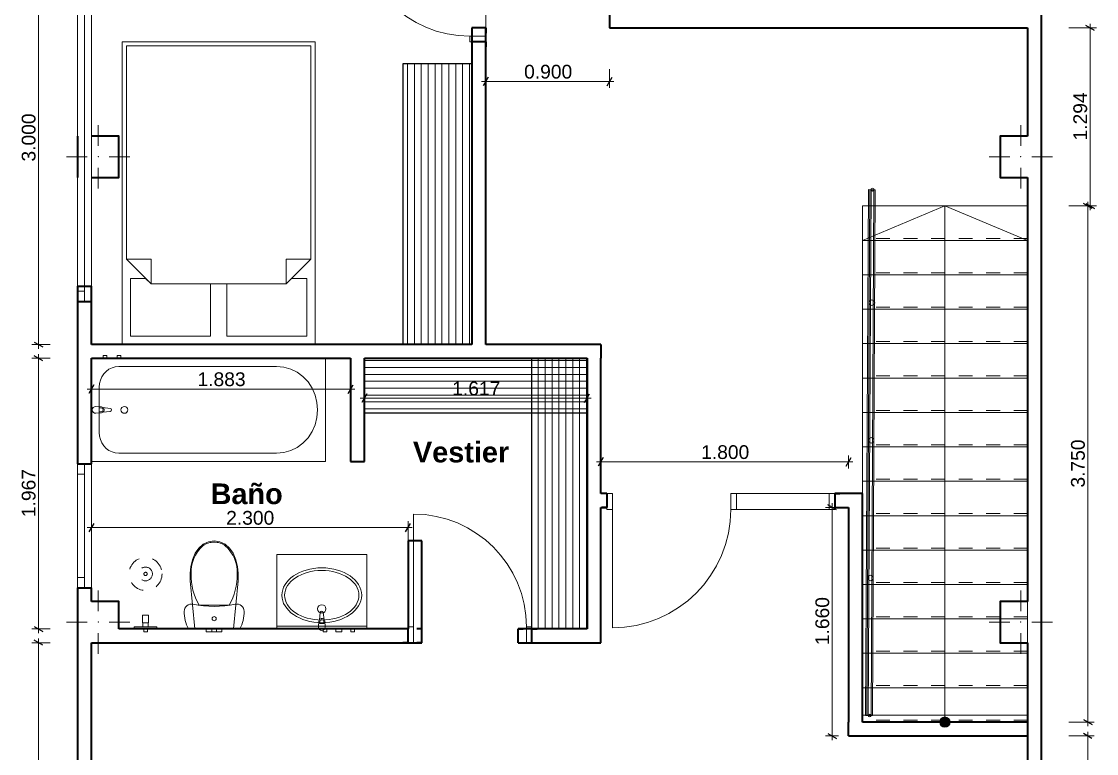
# Model space of a CAD drawing. Header units: metres. Extents: x 325.2 to 347, y -2.1 to 15.3.
# Drawn here: x 339.23 to 347.03, y 2.34 to 7.66 of the extents above; entities that cross this region are included whole.
import ezdxf

# ---------------------------------------------------------------- set-up
doc = ezdxf.new("R2010")
doc.units = ezdxf.units.M
doc.header["$MEASUREMENT"] = 0
doc.linetypes.add('Línea Oculta', pattern=[0.15875, 0.105833, -0.052917])
doc.linetypes.add('Rayas Pequeñas', pattern=[0.141111, 0.070556, -0.070556])
for name, color, linetype, lineweight in [('Interior - Mobiliario _Pluma_Nº__75', 6, 'Continuous', 20), ('Nuevo_Dibujo 2D - General_Pluma_Nº__2', 8, 'Continuous', 15), ('Nuevo_Estructura - Carga_Pluma_Nº__20', 1, 'Continuous', 0), ('Nuevo_Estructura - Carga_Pluma_Nº__27', 7, 'Continuous', 35), ('Nuevo_Estructura - Escaleras & Barandillas_Pluma_Nº__11', 171, 'Continuous', 18), ('Nuevo_Interior - Escaleras & Barandillas_Pluma_Nº__11', 171, 'Continuous', 18), ('Nuevo_Interior - Mobiliario_Pluma_Nº__75', 6, 'Continuous', 20), ('Nuevo_Puertas ARCHICAD_Pluma_Nº__141', 7, 'Continuous', 20), ('Nuevo_Puertas ARCHICAD_Pluma_Nº__27', 7, 'Continuous', 35), ('Nuevo_Ventanas ARCHICAD_Pluma_Nº__27', 7, 'Continuous', 35)]:
    doc.layers.add(name, color=color, linetype=linetype, lineweight=lineweight)
for name, color, linetype in [('Nuevo_Cotas - General', 7, 'Continuous'), ('Nuevo_Puertas ARCHICAD', 7, 'Continuous'), ('Nuevo_Ventanas ARCHICAD', 7, 'Continuous')]:
    doc.layers.add(name, color=color, linetype=linetype)
for name, color, linetype, lineweight, true_color in [('Nuevo_Dibujo 2D - General_Pluma_Nº__82', 7, 'Continuous', 20, 0xaaaaaa), ('Nuevo_Estructura - Carga_Pluma_Nº__28', 7, 'Continuous', 35, 0xa80f02), ('Nuevo_Estructura - Escaleras & Barandillas_Pluma_Nº__71', 171, 'Continuous', 20, 0xaaaaff), ('Nuevo_Estructura - Escaleras & Barandillas_Pluma_Nº__91', 171, 'Continuous', 13, 0xaaaaff), ('Nuevo_Interior - Mobiliario_Pluma_Nº__4', 7, 'Continuous', 20, 0x029e21), ('Nuevo_Notas - Textos_Pluma_Nº__86', 7, 'Continuous', 20, 0x5555ff), ('Nuevo_Puertas ARCHICAD_Pluma_Nº__23', 7, 'Continuous', 20, 0xff6600), ('Nuevo_Puertas ARCHICAD_Pluma_Nº__3', 7, 'Continuous', 18, 0xff6600), ('Nuevo_Ventanas ARCHICAD_Pluma_Nº__23', 7, 'Continuous', 20, 0xff6600), ('Nuevo_Ventanas ARCHICAD_Pluma_Nº__3', 7, 'Continuous', 18, 0xff6600)]:
    doc.layers.add(name, color=color, linetype=linetype, lineweight=lineweight, true_color=true_color)
doc.styles.add('Estilo_Generado_1', font='arial.ttf')
doc.styles.add('Estilo_Generado_2', font='')
doc.styles.get('Estilo_Generado_2').set_extended_font_data('Arial', bold=True)

# ---------------------------------------------------------------- blocks, each defined once
blk = doc.blocks.new('Ventana 24')
at = {"layer": 'Nuevo_Ventanas ARCHICAD_Pluma_Nº__23', "color": 30, "linetype": 'Continuous', "lineweight": 20, "true_color": 0xff6600}
for p, q in [((-1.0977, 0), (-1.0227, 0)), ((-1.0227, 0), (-1.0227, -0.05)), ((1.0227, -0.05), (1.0227, 0)), ((1.0227, 0), (1.0977, 0)), ((-1.0227, -0.05), (-1.0977, -0.05)), ((1.0977, -0.05), (1.0227, -0.05))]:
    blk.add_line(p, q, dxfattribs=at)
at = {"layer": 'Nuevo_Ventanas ARCHICAD_Pluma_Nº__27', "color": 7, "linetype": 'Continuous', "lineweight": 35}
for p, q in [((-1.0977, 0), (-1.0977, 0.05)), ((-1.0977, -0.05), (-1.0977, 0)), ((-1.0977, -0.05), (-1.0977, 0)), ((1.0977, 0), (1.0977, 0.05)), ((1.0977, -0.05), (1.0977, 0)), ((1.0977, -0.05), (1.0977, 0))]:
    blk.add_line(p, q, dxfattribs=at)
at = {"layer": 'Nuevo_Ventanas ARCHICAD_Pluma_Nº__3', "color": 30, "linetype": 'Continuous', "lineweight": 18, "true_color": 0xff6600}
for p, q in [((-1.0977, 0.05), (1.0977, 0.05)), ((-1.0227, 0), (1.0227, 0)), ((-1.0977, -0.05), (1.0977, -0.05)), ((1.0227, -0.05), (-1.0227, -0.05))]:
    blk.add_line(p, q, dxfattribs=at)
blk = doc.blocks.new('Ventana 24_3')
at = {"layer": 'Nuevo_Ventanas ARCHICAD_Pluma_Nº__23', "color": 30, "linetype": 'Continuous', "lineweight": 20, "true_color": 0xff6600}
for p, q in [((-0.45, 0), (-0.375, 0)), ((-0.375, 0), (-0.375, -0.05)), ((0.375, -0.05), (0.375, 0)), ((0.375, 0), (0.45, 0)), ((-0.375, -0.05), (-0.45, -0.05)), ((0.45, -0.05), (0.375, -0.05))]:
    blk.add_line(p, q, dxfattribs=at)
at = {"layer": 'Nuevo_Ventanas ARCHICAD_Pluma_Nº__27', "color": 7, "linetype": 'Continuous', "lineweight": 35}
for p, q in [((-0.45, 0), (-0.45, 0.05)), ((-0.45, -0.05), (-0.45, 0)), ((-0.45, -0.05), (-0.45, 0)), ((0.45, 0), (0.45, 0.05)), ((0.45, -0.05), (0.45, 0)), ((0.45, -0.05), (0.45, 0))]:
    blk.add_line(p, q, dxfattribs=at)
at = {"layer": 'Nuevo_Ventanas ARCHICAD_Pluma_Nº__3', "color": 30, "linetype": 'Continuous', "lineweight": 18, "true_color": 0xff6600}
for p, q in [((-0.45, 0.05), (0.45, 0.05)), ((-0.375, 0), (0.375, 0)), ((-0.45, -0.05), (0.45, -0.05)), ((0.375, -0.05), (-0.375, -0.05))]:
    blk.add_line(p, q, dxfattribs=at)
blk = doc.blocks.new('Puerta 24_2')
at = {"layer": 'Nuevo_Puertas ARCHICAD_Pluma_Nº__141', "color": 7, "linetype": 'Continuous', "lineweight": 20}
blk.add_arc((0.41, 0), 0.82, 90, 180, dxfattribs=at)
at = {"layer": 'Nuevo_Puertas ARCHICAD_Pluma_Nº__23', "color": 30, "linetype": 'Continuous', "lineweight": 20, "true_color": 0xff6600}
for p, q in [((-0.41, 0), (-0.45, 0)), ((-0.45, 0), (-0.45, -0.115)), ((-0.41, -0.115), (-0.41, 0)), ((0.45, 0), (0.41, 0)), ((0.41, 0), (0.41, -0.115)), ((0.45, -0.115), (0.45, 0)), ((-0.45, -0.115), (-0.41, -0.115)), ((0.41, -0.115), (0.45, -0.115))]:
    blk.add_line(p, q, dxfattribs=at)
at = {"layer": 'Nuevo_Puertas ARCHICAD_Pluma_Nº__27', "color": 7, "linetype": 'Continuous', "lineweight": 35}
for p, q in [((-0.45, -0.015), (-0.487, -0.015)), ((-0.45, -0.015), (-0.487, -0.015)), ((-0.45, -0.115), (-0.45, -0.015)), ((-0.45, -0.115), (-0.45, -0.015)), ((0.45, -0.115), (0.45, -0.015)), ((0.45, -0.115), (0.45, -0.015)), ((0.45, -0.015), (0.487, -0.015)), ((0.45, -0.015), (0.487, -0.015)), ((-0.45, -0.115), (-0.487, -0.115)), ((-0.45, -0.115), (-0.487, -0.115)), ((0.45, -0.115), (0.487, -0.115)), ((0.45, -0.115), (0.487, -0.115))]:
    blk.add_line(p, q, dxfattribs=at)
at = {"layer": 'Nuevo_Puertas ARCHICAD_Pluma_Nº__3', "color": 30, "linetype": 'Continuous', "lineweight": 18, "true_color": 0xff6600}
blk.add_line((0.41, 0), (0.41, 0.82), dxfattribs=at)
blk = doc.blocks.new('Puerta con Tarja Lado 2 24')
at = {"layer": 'Nuevo_Puertas ARCHICAD_Pluma_Nº__141', "color": 7, "linetype": 'Continuous', "lineweight": 20}
blk.add_arc((0.7877, 0), 0.86, 90, 180, dxfattribs=at)
at = {"layer": 'Nuevo_Puertas ARCHICAD_Pluma_Nº__23', "color": 30, "linetype": 'Continuous', "lineweight": 20, "true_color": 0xff6600}
for p, q in [((-0.7877, 0), (-0.8277, 0)), ((-0.8277, 0), (-0.8277, -0.115)), ((-0.7877, -0.115), (-0.7877, 0)), ((-0.0723, 0), (-0.1123, 0)), ((-0.1123, 0), (-0.1123, -0.115)), ((-0.0723, -0.115), (-0.0723, 0)), ((0.8277, 0), (0.7877, 0)), ((0.7877, 0), (0.7877, -0.115)), ((0.8277, -0.115), (0.8277, 0)), ((-0.8277, -0.115), (-0.7877, -0.115)), ((-0.1123, -0.115), (-0.0723, -0.115)), ((0.7877, -0.115), (0.8277, -0.115))]:
    blk.add_line(p, q, dxfattribs=at)
at = {"layer": 'Nuevo_Puertas ARCHICAD_Pluma_Nº__23', "color": 30, "linetype": 'Continuous', "lineweight": 20, "true_color": 0xff6600, "flags": 128}
blk.add_lwpolyline([(-0.7877, -0.115), (-0.1123, -0.115), (-0.1123, 0), (-0.7877, 0)], close=True, dxfattribs=at)
at = {"layer": 'Nuevo_Puertas ARCHICAD_Pluma_Nº__27', "color": 7, "linetype": 'Continuous', "lineweight": 35}
for p, q in [((-0.8277, -0.015), (-0.8647, -0.015)), ((-0.8277, -0.015), (-0.8647, -0.015)), ((-0.8277, -0.115), (-0.8277, -0.015)), ((-0.8277, -0.115), (-0.8277, -0.015)), ((0.8277, -0.115), (0.8277, -0.015)), ((0.8277, -0.115), (0.8277, -0.015)), ((0.8277, -0.015), (0.8647, -0.015)), ((0.8277, -0.015), (0.8647, -0.015)), ((-0.8277, -0.115), (-0.8647, -0.115)), ((-0.8277, -0.115), (-0.8647, -0.115)), ((0.8277, -0.115), (0.8647, -0.115)), ((0.8277, -0.115), (0.8647, -0.115))]:
    blk.add_line(p, q, dxfattribs=at)
at = {"layer": 'Nuevo_Puertas ARCHICAD_Pluma_Nº__3', "color": 30, "linetype": 'Continuous', "lineweight": 18, "true_color": 0xff6600}
blk.add_line((0.7877, 0), (0.7877, 0.86), dxfattribs=at)

msp = doc.modelspace()

# ---------------------------------------------------------------- hatches: boundary and pattern name
at = {"layer": 'Nuevo_Estructura - Escaleras & Barandillas_Pluma_Nº__71', "linetype": 'Continuous', "lineweight": 20, "true_color": 0xaaaaff}
msp.add_hatch(color=161, dxfattribs=at).paths.add_polyline_path([(345.9713, 2.5719, 1), (345.8963, 2.5719, 1)])

# ---------------------------------------------------------------- linework, layer by layer
for p, q in [((341.9979, 5.3156), (341.9979, 7.357)), ((341.9979, 7.357), (342.4979, 7.357)), ((342.4979, 7.357), (342.4979, 5.3156)), ((342.4979, 5.3156), (341.9979, 5.3156)), ((341.7171, 4.8156), (341.7171, 5.2156)), ((341.7171, 5.2156), (343.3338, 5.2156)), ((342.9338, 3.2486), (342.9338, 5.2156)), ((342.9338, 5.2156), (343.3338, 5.2156)), ((343.3338, 5.2156), (343.3338, 4.8156)), ((343.3338, 5.2156), (343.3338, 3.2486)), ((343.3338, 4.8156), (341.7171, 4.8156)), ((343.3338, 3.2486), (342.9338, 3.2486))]:
    msp.add_line(p, q)
at = {"layer": 'Interior - Mobiliario _Pluma_Nº__75', "color": 6, "linetype": 'Continuous', "lineweight": 20}
for p, q in [((341.0813, 3.7886), (341.7338, 3.7886)), ((341.0813, 3.7886), (341.0813, 3.2486)), ((341.7338, 3.7886), (341.7338, 3.2486)), ((340.6256, 3.4217), (340.5167, 3.4217)), ((340.7346, 3.4217), (340.6256, 3.4217)), ((341.3939, 3.3034), (341.3939, 3.2885)), ((341.3939, 3.2885), (341.4211, 3.2885)), ((341.4211, 3.2885), (341.4211, 3.3034)), ((340.5686, 3.2486), (340.5853, 3.2486)), ((340.5686, 3.2486), (340.5686, 3.2286)), ((340.5686, 3.2286), (340.5853, 3.2286)), ((340.5853, 3.2486), (340.6096, 3.2486)), ((340.5853, 3.2286), (340.6096, 3.2286)), ((340.6096, 3.2486), (340.6143, 3.2486)), ((340.6096, 3.2486), (340.6096, 3.2286)), ((340.6096, 3.2286), (340.6143, 3.2286)), ((340.6143, 3.2486), (340.6256, 3.2486)), ((340.6143, 3.2286), (340.6256, 3.2286)), ((340.6256, 3.2486), (340.6369, 3.2486)), ((340.6256, 3.2286), (340.6369, 3.2286)), ((340.6369, 3.2486), (340.6416, 3.2486)), ((340.6369, 3.2286), (340.6416, 3.2286)), ((340.6416, 3.2486), (340.6416, 3.2286)), ((340.6416, 3.2486), (340.6659, 3.2486)), ((340.6416, 3.2286), (340.6659, 3.2286)), ((340.6659, 3.2486), (340.6826, 3.2486)), ((340.6659, 3.2286), (340.6826, 3.2286)), ((340.6826, 3.2486), (340.6826, 3.2286)), ((341.0813, 3.2686), (341.7338, 3.2686)), ((341.0813, 3.2486), (341.7338, 3.2486))]:
    msp.add_line(p, q, dxfattribs=at)
at = {"layer": 'Interior - Mobiliario _Pluma_Nº__75', "color": 6, "linetype": 'Continuous', "lineweight": 20, "flags": 128}
for points in [[(340.4562, 3.7021), (340.4686, 3.7518), (340.4876, 3.7987), (340.5132, 3.8359), (340.5463, 3.8645), (340.5846, 3.8824), (340.6256, 3.8886), (340.6667, 3.8824), (340.705, 3.8645), (340.738, 3.8359), (340.7636, 3.7987), (340.7826, 3.7518), (340.795, 3.7021), (340.8005, 3.6507), (340.799, 3.599), (340.7666, 3.2486), (340.4846, 3.2486), (340.4523, 3.599), (340.4507, 3.6507)], [(340.4389, 3.2486), (340.4318, 3.2637), (340.4255, 3.2792), (340.4203, 3.295), (340.4159, 3.3111), (340.4125, 3.3274), (340.4101, 3.3439), (340.4086, 3.3604), (340.4081, 3.3771), (340.4094, 3.3886), (340.4132, 3.3996), (340.4193, 3.4095), (340.4274, 3.4178), (340.4372, 3.4241), (340.4481, 3.4281), (340.4596, 3.4296), (340.4711, 3.4286), (340.5094, 3.4218), (340.548, 3.4169), (340.5868, 3.414), (340.6256, 3.413), (340.6645, 3.414), (340.7033, 3.4169), (340.7418, 3.4218), (340.7801, 3.4286), (340.7917, 3.4296), (340.8032, 3.4281), (340.8141, 3.4241), (340.8238, 3.4178), (340.832, 3.4095), (340.8381, 3.3996), (340.8418, 3.3886), (340.8431, 3.3771), (340.8426, 3.3604), (340.8412, 3.3439), (340.8387, 3.3274), (340.8353, 3.3111), (340.831, 3.295), (340.8257, 3.2792), (340.8195, 3.2637), (340.8124, 3.2486)], [(341.4178, 3.2486), (341.4448, 3.2486), (341.4448, 3.2286), (341.4178, 3.2286)], [(341.5103, 3.2486), (341.5523, 3.2486), (341.5523, 3.2286), (341.5103, 3.2286)], [(341.6178, 3.2486), (341.6448, 3.2486), (341.6448, 3.2286), (341.6178, 3.2286)]]:
    msp.add_lwpolyline(points, close=True, dxfattribs=at)
msp.add_lwpolyline([(341.3825, 3.2636), (341.3865, 3.3056, -0.12102), (341.3898, 3.3151), (341.3964, 3.368, -0.882566), (341.4186, 3.368), (341.4253, 3.3151, -0.12102), (341.4285, 3.3056), (341.4325, 3.2636, -1)], format="xyb", close=True, dxfattribs=at)
at = {"layer": 'Interior - Mobiliario _Pluma_Nº__75', "color": 6, "linetype": 'Continuous', "lineweight": 20}
msp.add_circle((341.4075, 3.3948), 0.03, dxfattribs=at)
for centre, radius, start, end in [((341.4075, 3.3037), 0.0211, 32.77103, 147.22897), ((341.4075, 3.3034), 0.0136, 0, 180)]:
    msp.add_arc(centre, radius, start, end, dxfattribs=at)
at = {"layer": 'Interior - Mobiliario _Pluma_Nº__75', "color": 6, "linetype": 'Continuous', "lineweight": 20, "extrusion": (0, 0, -1)}
for centre, major_axis, start_param, end_param in [((340.7151, 3.6609), (0, -0.2571), 1.515065, 2.415654), ((340.6264, 3.7414), (0, -0.1386), 2.509088, 3.135732), ((340.6248, 3.7414), (0, -0.1386), 3.147454, 3.774097), ((340.5362, 3.6609), (0, -0.2571), 3.867528, 4.768116), ((340.8837, 3.6366), (0, -0.4255), 1.041392, 1.594412), ((340.3675, 3.6366), (0, -0.4255), 4.688771, 5.241791)]:
    msp.add_ellipse(centre, major_axis=major_axis, ratio=0.999377, start_param=start_param, end_param=end_param, dxfattribs=at)
for centre, major_axis, ratio in [((341.4075, 3.4936), (0.29, 0), 0.686667), ((341.4075, 3.4936), (0.27, 0), 0.666667), ((340.6256, 3.3236), (0.015, 0), 0.999724)]:
    msp.add_ellipse(centre, major_axis=major_axis, ratio=ratio, dxfattribs=at)
at = {"layer": 'Nuevo_Cotas - General', "color": 151, "linetype": 'Continuous', "lineweight": 20, "true_color": 0x80c2ff}
for p, q in [((339.3493, 5.3156), (339.3493, 8.3156)), ((342.5979, 7.1795), (342.5979, 8.1156)), ((347.0344, 7.6156), (346.8338, 7.6156)), ((346.9876, 7.6156), (346.9876, 7.6462)), ((346.9876, 6.3219), (346.9876, 7.6156)), ((343.4978, 7.1795), (343.4978, 7.3156)), ((342.5673, 7.2264), (342.5979, 7.2264)), ((342.5979, 7.2264), (343.4978, 7.2264)), ((343.4978, 7.2264), (343.5284, 7.2264)), ((346.9707, 6.3219), (346.9707, 6.3524)), ((347.0344, 6.3219), (346.8338, 6.3219)), ((347.0175, 6.3219), (346.8338, 6.3219)), ((346.9707, 2.5719), (346.9707, 6.3219)), ((346.9876, 6.2913), (346.9876, 6.3219)), ((339.4338, 5.3156), (339.3024, 5.3156)), ((339.3493, 5.2851), (339.3493, 5.3156)), ((339.3493, 5.2156), (339.3493, 5.2462)), ((339.4338, 5.2156), (339.3024, 5.2156)), ((339.3493, 3.2486), (339.3493, 5.2156)), ((339.7338, 4.945), (339.7338, 5.0387)), ((341.6171, 4.945), (341.6171, 5.0387)), ((339.7033, 4.9918), (339.7338, 4.9918)), ((339.7338, 4.9918), (341.6171, 4.9918)), ((341.6171, 4.9918), (341.6477, 4.9918)), ((341.6866, 4.9249), (341.7171, 4.9249)), ((341.7171, 4.878), (341.7171, 4.9718)), ((341.7171, 4.9249), (343.3338, 4.9249)), ((343.3338, 4.878), (343.3338, 4.9718)), ((343.3338, 4.9249), (343.3644, 4.9249)), ((343.4033, 4.4623), (343.4338, 4.4623)), ((343.4338, 4.4154), (343.4338, 4.5091)), ((343.4338, 4.4623), (345.2338, 4.4623)), ((345.2338, 4.4154), (345.2338, 4.5091)), ((345.2338, 4.4623), (345.2644, 4.4623)), ((345.1141, 4.1321), (345.1141, 4.1627)), ((345.1609, 4.1321), (345.0672, 4.1321)), ((345.1141, 2.4719), (345.1141, 4.1321)), ((339.7033, 3.9848), (339.7338, 3.9848)), ((339.7338, 3.5486), (339.7338, 4.0316)), ((339.7338, 3.9848), (342.0338, 3.9848)), ((342.0338, 3.5486), (342.0338, 4.0316)), ((342.0338, 3.9848), (342.0644, 3.9848)), ((339.4338, 3.2486), (339.3024, 3.2486)), ((339.3493, 3.2181), (339.3493, 3.2486)), ((339.4338, 3.1486), (339.3024, 3.1486)), ((339.3493, 3.1486), (339.3493, 3.1792)), ((339.3493, -0.3518), (339.3493, 3.1486)), ((347.0175, 2.5719), (346.8338, 2.5719)), ((346.9704, 2.5024), (346.9704, 2.4719)), ((346.9707, 2.5413), (346.9707, 2.5719)), ((345.1609, 2.4719), (345.0672, 2.4719)), ((345.1141, 2.4413), (345.1141, 2.4719)), ((346.8338, 2.4719), (347.0173, 2.4719)), ((346.9704, 2.4719), (346.9705, -0.3518))]:
    msp.add_line(p, q, dxfattribs=at)
at = {"layer": 'Nuevo_Cotas - General', "color": 161, "linetype": 'Continuous', "lineweight": 25, "true_color": 0x40a5ff}
for p, q in [((347.0188, 7.5976), (346.9563, 7.6337)), ((342.6159, 7.2576), (342.5798, 7.1951)), ((343.4798, 7.1951), (343.5159, 7.2576)), ((347.0019, 6.3038), (346.9394, 6.3399)), ((346.9563, 6.3399), (347.0188, 6.3038)), ((339.318, 5.3337), (339.3805, 5.2976)), ((339.3805, 5.1976), (339.318, 5.2337)), ((339.7519, 5.0231), (339.7158, 4.9606)), ((341.5991, 4.9606), (341.6352, 5.0231)), ((341.7352, 4.9561), (341.6991, 4.8936)), ((343.3158, 4.8936), (343.3519, 4.9561)), ((343.4519, 4.4935), (343.4158, 4.431)), ((345.2158, 4.431), (345.2519, 4.4935)), ((345.1453, 4.1141), (345.0828, 4.1502)), ((339.7519, 4.016), (339.7158, 3.9535)), ((342.0158, 3.9535), (342.0519, 4.016)), ((339.318, 3.2667), (339.3805, 3.2306)), ((339.3805, 3.1306), (339.318, 3.1667)), ((346.9394, 2.5899), (347.0019, 2.5538)), ((345.0828, 2.4899), (345.1453, 2.4538)), ((347.0017, 2.4538), (346.9392, 2.4899))]:
    msp.add_line(p, q, dxfattribs=at)
at = {"layer": 'Nuevo_Dibujo 2D - General_Pluma_Nº__2', "color": 8, "linetype": 'Continuous', "lineweight": 15}
for p, q in [((341.9979, 5.3156), (341.9979, 7.357)), ((341.9979, 7.357), (342.4979, 7.357)), ((342.4979, 7.357), (342.4979, 5.3156)), ((342.4979, 5.3156), (341.9979, 5.3156)), ((341.7171, 4.8156), (341.7171, 5.2156)), ((341.7171, 5.2156), (343.3338, 5.2156)), ((342.9338, 3.2486), (342.9338, 5.2156)), ((342.9338, 5.2156), (343.3338, 5.2156)), ((343.3338, 5.2156), (343.3338, 4.8156)), ((343.3338, 5.2156), (343.3338, 3.2486)), ((343.3338, 4.8156), (341.7171, 4.8156)), ((343.3338, 3.2486), (342.9338, 3.2486))]:
    msp.add_line(p, q, dxfattribs=at)
at = {"layer": 'Nuevo_Dibujo 2D - General_Pluma_Nº__82', "color": 253, "linetype": 'Continuous', "lineweight": 20, "true_color": 0xaaaaaa}
for p, q in [((342.0301, 5.3156), (342.0301, 7.357)), ((342.0801, 5.3156), (342.0801, 7.357)), ((342.1301, 5.3156), (342.1301, 7.357)), ((342.1801, 5.3156), (342.1801, 7.357)), ((342.2301, 5.3156), (342.2301, 7.357)), ((342.2801, 5.3156), (342.2801, 7.357)), ((342.3301, 5.3156), (342.3301, 7.357)), ((342.3801, 5.3156), (342.3801, 7.357)), ((342.4301, 5.3156), (342.4301, 7.357)), ((342.4801, 5.3156), (342.4801, 7.357)), ((341.7171, 5.1982), (343.3338, 5.1982)), ((342.9801, 3.2486), (342.9801, 5.2156)), ((343.0301, 3.2486), (343.0301, 5.2156)), ((343.0801, 3.2486), (343.0801, 5.2156)), ((343.1301, 3.2486), (343.1301, 5.2156)), ((343.1801, 3.2486), (343.1801, 5.2156)), ((343.2301, 3.2486), (343.2301, 5.2156)), ((343.2801, 3.2486), (343.2801, 5.2156)), ((343.3301, 3.2486), (343.3301, 5.2156)), ((341.7171, 5.1482), (343.3338, 5.1482)), ((341.7171, 5.0982), (343.3338, 5.0982)), ((341.7171, 5.0482), (343.3338, 5.0482)), ((341.7171, 4.9982), (343.3338, 4.9982)), ((341.7171, 4.9482), (343.3338, 4.9482)), ((341.7171, 4.8982), (343.3338, 4.8982)), ((341.7171, 4.8482), (343.3338, 4.8482))]:
    msp.add_line(p, q, dxfattribs=at)
at = {"layer": 'Nuevo_Estructura - Carga_Pluma_Nº__20', "color": 1, "linetype": 'Continuous', "lineweight": 0}
for p, q in [((339.7838, 6.7601), (339.7838, 6.9101)), ((346.4838, 6.7601), (346.4838, 6.9101)), ((339.7038, 6.6801), (339.5538, 6.6801)), ((339.8638, 6.6801), (340.0138, 6.6801)), ((346.4038, 6.6801), (346.2538, 6.6801)), ((346.5638, 6.6801), (346.7138, 6.6801)), ((339.7838, 6.6001), (339.7838, 6.4501)), ((346.4838, 6.6001), (346.4838, 6.4501)), ((339.7838, 3.3786), (339.7838, 3.5286)), ((346.4838, 3.3786), (346.4838, 3.5286)), ((339.7038, 3.2986), (339.5538, 3.2986)), ((339.8638, 3.2986), (340.0138, 3.2986)), ((346.4038, 3.2986), (346.2538, 3.2986)), ((346.5638, 3.2986), (346.7138, 3.2986)), ((339.7838, 3.2186), (339.7838, 3.0686)), ((346.4838, 3.2186), (346.4838, 3.0686))]:
    msp.add_line(p, q, dxfattribs=at)
for p in [(339.7838, 6.6801), (346.4838, 6.6801), (339.7838, 3.2986), (346.4838, 3.2986)]:
    msp.add_point(p, dxfattribs=at)
at = {"layer": 'Nuevo_Estructura - Carga_Pluma_Nº__27', "color": 7, "linetype": 'Continuous', "lineweight": 35}
for p, q in [((342.4979, 7.6156), (342.4979, 7.5786)), ((342.5979, 7.6156), (342.4979, 7.6156)), ((342.5979, 7.6156), (342.5979, 7.5786)), ((339.6338, 5.7384), (339.6838, 5.7384)), ((339.6838, 5.7384), (339.7338, 5.7384)), ((339.6338, 4.4474), (339.6838, 4.4474)), ((339.6838, 4.4474), (339.7338, 4.4474)), ((343.4785, 4.2321), (343.4415, 4.2321)), ((343.4785, 4.2321), (343.4785, 4.1321)), ((345.1338, 4.2321), (345.1708, 4.2321)), ((345.1338, 4.2321), (345.1338, 4.1321)), ((343.4785, 4.1321), (343.4415, 4.1321)), ((345.1338, 4.1321), (345.1708, 4.1321)), ((339.6338, 3.5474), (339.6838, 3.5474)), ((339.6838, 3.5474), (339.7338, 3.5474)), ((342.1338, 3.2486), (342.0968, 3.2486)), ((342.1338, 3.1486), (342.1338, 3.2486)), ((342.8338, 3.2486), (342.8708, 3.2486)), ((342.8338, 3.1486), (342.8338, 3.2486)), ((342.1338, 3.1486), (342.0968, 3.1486)), ((342.8338, 3.1486), (342.8708, 3.1486))]:
    msp.add_line(p, q, dxfattribs=at)
at = {"layer": 'Nuevo_Estructura - Carga_Pluma_Nº__27', "color": 7, "linetype": 'Continuous', "lineweight": 35, "flags": 128}
for points in [[(346.6338, -0.4518), (346.6338, 10.9482)], [(343.4978, 7.7156), (343.4978, 7.6156)], [(342.4979, 7.6156), (342.4979, 5.3156)], [(342.5979, 7.457), (342.5979, 7.6156)], [(343.4978, 7.6156), (343.5978, 7.6156)], [(343.5978, 7.6156), (346.5338, 7.6156)], [(346.5338, 7.6156), (346.5338, 6.8301)], [(342.5979, 7.357), (342.5979, 7.457)], [(342.5979, 5.3156), (342.5979, 7.357)], [(346.5338, 6.5301), (346.5338, 3.4486)], [(339.6338, 5.7384), (339.6338, 4.4474)], [(339.7338, 5.3156), (339.7338, 5.7384)], [(342.4979, 5.3156), (339.7338, 5.3156)], [(343.4338, 5.3156), (342.5979, 5.3156)], [(343.4338, 5.3156), (343.4338, 5.2156)], [(339.7338, 4.4474), (339.7338, 5.2156)], [(339.7338, 5.2156), (341.6171, 5.2156)], [(341.6171, 5.2156), (341.6171, 4.4656)], [(341.7171, 5.2156), (343.3338, 5.2156)], [(341.7171, 4.4656), (341.7171, 5.2156)], [(343.3338, 5.2156), (343.3338, 3.2486)], [(343.4338, 4.2321), (343.4338, 5.2156)], [(341.6171, 4.4656), (341.7171, 4.4656)], [(343.4785, 4.2321), (343.4338, 4.2321)], [(345.2338, 4.2321), (345.1338, 4.2321)], [(345.3338, 4.2321), (345.2338, 4.2321)], [(345.3338, 2.5719), (345.3338, 4.2321)], [(343.4338, 4.1321), (343.4785, 4.1321)], [(343.4338, 3.2486), (343.4338, 4.1321)], [(345.1338, 4.1321), (345.2338, 4.1321)], [(345.2338, 4.1321), (345.2338, 2.5719)], [(342.1338, 3.8886), (342.0338, 3.8886)], [(342.0338, 3.8886), (342.0338, 3.2486)], [(342.1338, 3.2486), (342.1338, 3.8886)], [(339.6338, 3.5474), (339.6338, 3.4486)], [(339.7338, 3.4486), (339.7338, 3.5474)], [(342.0338, 3.2486), (339.9338, 3.2486)], [(343.3338, 3.2486), (342.8338, 3.2486)], [(343.4338, 3.1486), (343.4338, 3.2486)], [(339.6338, 3.1486), (339.6338, -0.1518)], [(339.7338, -0.1518), (339.7338, 3.1486)], [(339.9338, 3.1486), (342.1338, 3.1486)], [(342.8338, 3.1486), (343.4338, 3.1486)], [(346.5338, 3.1486), (346.5338, -0.1518)], [(345.2338, 2.4719), (345.2338, 2.5719)], [(346.5338, 2.5719), (345.3338, 2.5719)], [(346.5338, 2.5719), (346.5338, 2.4719)], [(345.2338, 2.4719), (346.5338, 2.4719)]]:
    msp.add_lwpolyline(points, dxfattribs=at)
at = {"layer": 'Nuevo_Estructura - Carga_Pluma_Nº__28', "color": 14, "linetype": 'Continuous', "lineweight": 35, "true_color": 0xa80f02, "flags": 128}
for points in [[(339.6338, 6.8301), (339.6338, 6.5301)], [(339.7338, 6.5301), (339.9338, 6.5301), (339.9338, 6.8301), (339.7338, 6.8301)], [(346.5338, 6.8301), (346.3338, 6.8301), (346.3338, 6.5301), (346.5338, 6.5301)], [(339.6338, 3.4486), (339.6338, 3.1486)], [(339.9338, 3.2486), (339.9338, 3.4486), (339.7338, 3.4486)], [(346.5338, 3.4486), (346.3338, 3.4486), (346.3338, 3.1486), (346.5338, 3.1486)], [(339.7338, 3.1486), (339.9338, 3.1486)]]:
    msp.add_lwpolyline(points, dxfattribs=at)
at = {"layer": 'Nuevo_Estructura - Escaleras & Barandillas_Pluma_Nº__11', "color": 171, "linetype": 'Continuous', "lineweight": 18}
for p, q in [((346.5338, 6.3219), (345.3338, 6.3219)), ((345.3338, 6.3219), (345.3338, 6.0719)), ((345.9338, 6.3219), (345.3338, 6.0719)), ((345.9338, 6.0719), (345.9338, 6.3219)), ((346.5338, 6.0719), (345.9338, 6.3219)), ((346.5338, 6.0719), (346.5338, 6.3219)), ((346.5338, 6.0719), (345.3338, 6.0719)), ((345.3338, 6.0719), (345.3338, 5.8219)), ((345.3338, 6.0719), (346.5338, 6.0719)), ((345.9338, 2.8219), (345.9338, 6.0719)), ((346.5338, 5.8219), (346.5338, 6.0719)), ((346.5338, 5.8219), (345.3338, 5.8219)), ((345.3338, 5.8219), (345.3338, 5.5719)), ((345.3338, 5.8219), (346.5338, 5.8219)), ((346.5338, 5.5719), (346.5338, 5.8219)), ((346.5338, 5.5719), (345.3338, 5.5719)), ((345.3338, 5.5719), (345.3338, 5.3219)), ((345.3338, 5.5719), (346.5338, 5.5719)), ((346.5338, 5.3219), (346.5338, 5.5719)), ((346.5338, 5.3219), (345.3338, 5.3219)), ((345.3338, 5.3219), (345.3338, 5.0719)), ((345.3338, 5.3219), (346.5338, 5.3219)), ((346.5338, 5.0719), (346.5338, 5.3219)), ((346.5338, 5.0719), (345.3338, 5.0719)), ((345.3338, 5.0719), (345.3338, 4.8219)), ((345.3338, 5.0719), (346.5338, 5.0719)), ((346.5338, 4.8219), (346.5338, 5.0719)), ((346.5338, 4.8219), (345.3338, 4.8219)), ((345.3338, 4.8219), (345.3338, 4.5719)), ((345.3338, 4.8219), (346.5338, 4.8219)), ((346.5338, 4.5719), (346.5338, 4.8219)), ((346.5338, 4.5719), (345.3338, 4.5719)), ((345.3338, 4.5719), (345.3338, 4.3219)), ((345.3338, 4.5719), (346.5338, 4.5719)), ((346.5338, 4.3219), (346.5338, 4.5719)), ((346.5338, 4.3219), (345.3338, 4.3219)), ((345.3338, 4.3219), (345.3338, 4.0719)), ((345.3338, 4.3219), (346.5338, 4.3219)), ((346.5338, 4.0719), (346.5338, 4.3219)), ((346.5338, 4.0719), (345.3338, 4.0719)), ((345.3338, 4.0719), (345.3338, 3.8219)), ((345.3338, 4.0719), (346.5338, 4.0719)), ((346.5338, 3.8219), (346.5338, 4.0719)), ((346.5338, 3.8219), (345.3338, 3.8219)), ((345.3338, 3.8219), (345.3338, 3.5719)), ((345.3338, 3.8219), (346.5338, 3.8219)), ((346.5338, 3.5719), (346.5338, 3.8219)), ((346.5338, 3.5719), (345.3338, 3.5719)), ((345.3338, 3.5719), (345.3338, 3.3219)), ((345.3338, 3.5719), (346.5338, 3.5719)), ((346.5338, 3.3219), (346.5338, 3.5719)), ((346.5338, 3.3219), (345.3338, 3.3219)), ((345.3338, 3.3219), (345.3338, 3.0719)), ((345.3338, 3.3219), (346.5338, 3.3219)), ((346.5338, 3.0719), (346.5338, 3.3219)), ((346.5338, 3.0719), (345.3338, 3.0719)), ((345.3338, 3.0719), (345.3338, 2.8219)), ((345.3338, 3.0719), (346.5338, 3.0719)), ((346.5338, 2.8219), (346.5338, 3.0719)), ((346.5338, 2.8219), (345.3338, 2.8219)), ((345.3338, 2.8219), (345.3338, 2.5719)), ((345.3338, 2.8219), (346.5338, 2.8219)), ((345.9338, 2.5719), (345.9338, 2.8219)), ((346.5338, 2.5719), (346.5338, 2.8219)), ((345.3338, 2.5719), (346.5338, 2.5719))]:
    msp.add_line(p, q, dxfattribs=at)
at = {"layer": 'Nuevo_Estructura - Escaleras & Barandillas_Pluma_Nº__11', "color": 171, "linetype": 'Continuous', "lineweight": 18, "flags": 128}
msp.add_lwpolyline([(345.9713, 2.5719, 1), (345.8963, 2.5719, 1)], format="xyb", close=True, dxfattribs=at)
at = {"layer": 'Nuevo_Estructura - Escaleras & Barandillas_Pluma_Nº__91', "color": 161, "linetype": 'Continuous', "lineweight": 13, "true_color": 0xaaaaff}
for p, q in [((346.5338, 6.3219), (345.3338, 6.3219)), ((345.3338, 6.3219), (345.3338, 2.6219)), ((346.5338, 2.6219), (346.5338, 6.3219)), ((345.3338, 2.6219), (346.5338, 2.6219))]:
    msp.add_line(p, q, dxfattribs=at)
at = {"layer": 'Nuevo_Estructura - Escaleras & Barandillas_Pluma_Nº__91', "color": 161, "linetype": 'Rayas Pequeñas', "lineweight": 13, "true_color": 0xaaaaff}
for p, q in [((346.5338, 6.0869), (345.3338, 6.0869)), ((346.5338, 5.8369), (345.3338, 5.8369)), ((346.5338, 5.5869), (345.3338, 5.5869)), ((346.5338, 5.3369), (345.3338, 5.3369)), ((346.5338, 5.0869), (345.3338, 5.0869)), ((346.5338, 4.8369), (345.3338, 4.8369)), ((346.5338, 4.5869), (345.3338, 4.5869)), ((346.5338, 4.3369), (345.3338, 4.3369)), ((346.5338, 4.0869), (345.3338, 4.0869)), ((346.5338, 3.8369), (345.3338, 3.8369)), ((346.5338, 3.5869), (345.3338, 3.5869)), ((346.5338, 3.3369), (345.3338, 3.3369)), ((346.5338, 3.0869), (345.3338, 3.0869)), ((346.5338, 2.8369), (345.3338, 2.8369)), ((346.5338, 2.5869), (345.3338, 2.5869))]:
    msp.add_line(p, q, dxfattribs=at)
at = {"layer": 'Nuevo_Interior - Escaleras & Barandillas_Pluma_Nº__11', "color": 171, "linetype": 'Continuous', "lineweight": 18, "flags": 128}
for points in [[(345.3571, 2.6196), (345.3771, 2.6195), (345.3976, 6.4405), (345.3776, 6.4406)], [(345.3671, 2.6195), (345.4071, 2.6193), (345.4276, 6.4403), (345.3876, 6.4405)], [(345.3771, 2.6195), (345.3971, 2.6194), (345.4176, 6.4404), (345.3976, 6.4405)]]:
    msp.add_lwpolyline(points, close=True, dxfattribs=at)
for points in [[(345.4176, 6.4404, 1), (345.3976, 6.4405, 1)], [(345.4232, 5.6193, 1), (345.3832, 5.6195, 1)], [(345.4178, 4.6193, 1), (345.3778, 4.6195, 1)], [(345.4125, 3.6193, 1), (345.3725, 3.6195, 1)], [(345.3971, 2.6194, 1), (345.3771, 2.6195, 1)]]:
    msp.add_lwpolyline(points, format="xyb", close=True, dxfattribs=at)
at = {"layer": 'Nuevo_Interior - Mobiliario_Pluma_Nº__4', "color": 104, "linetype": 'Continuous', "lineweight": 20, "true_color": 0x029e21}
for p, q in [((339.9882, 5.9356), (340.1682, 5.9356)), ((340.1682, 5.7556), (340.1682, 5.9356)), ((341.3282, 5.9356), (341.1482, 5.9356)), ((341.1482, 5.7556), (341.1482, 5.9356))]:
    msp.add_line(p, q, dxfattribs=at)
at = {"layer": 'Nuevo_Interior - Mobiliario_Pluma_Nº__4', "color": 104, "linetype": 'Continuous', "lineweight": 20, "true_color": 0x029e21, "flags": 128}
for points in [[(341.3582, 7.5156), (339.9582, 7.5156), (339.9582, 5.3156), (341.3582, 5.3156)], [(341.3282, 7.4856), (339.9882, 7.4856), (339.9882, 5.9356), (340.1682, 5.7556), (341.1482, 5.7556), (341.3282, 5.9356)], [(340.5982, 5.7556), (340.1682, 5.7556), (340.1282, 5.7956), (340.0182, 5.7956), (340.0182, 5.3756), (340.5982, 5.3756)], [(340.7182, 5.7556), (341.1482, 5.7556), (341.1882, 5.7956), (341.2982, 5.7956), (341.2982, 5.3756), (340.7182, 5.3756)]]:
    msp.add_lwpolyline(points, close=True, dxfattribs=at)
at = {"layer": 'Nuevo_Interior - Mobiliario_Pluma_Nº__75', "color": 6, "linetype": 'Continuous', "lineweight": 20}
for p, q in [((339.7901, 4.8542), (339.8049, 4.8542)), ((339.7901, 4.827), (339.7901, 4.8542)), ((339.8049, 4.827), (339.7901, 4.827)), ((340.1472, 3.2936), (340.1072, 3.2936)), ((340.1472, 3.2636), (340.1072, 3.2636))]:
    msp.add_line(p, q, dxfattribs=at)
at = {"layer": 'Nuevo_Interior - Mobiliario_Pluma_Nº__75', "color": 6, "linetype": 'Continuous', "lineweight": 20, "flags": 128}
for points in [[(339.8203, 5.2156), (339.8473, 5.2156), (339.8473, 5.2356), (339.8203, 5.2356)], [(339.9203, 5.2156), (339.9473, 5.2156), (339.9473, 5.2356), (339.9203, 5.2356)], [(339.7338, 4.4656), (341.4338, 4.4656), (341.4338, 5.2156), (339.7338, 5.2156)], [(339.9322, 5.1556), (339.9076, 5.1534), (339.8837, 5.1466), (339.8613, 5.1355), (339.8411, 5.1205), (339.8236, 5.102), (339.8095, 5.0806), (339.799, 5.0569), (339.7926, 5.0317), (339.7905, 5.0056), (339.7905, 4.6756), (339.7926, 4.6496), (339.799, 4.6243), (339.8095, 4.6006), (339.8236, 4.5792), (339.8411, 4.5607), (339.8613, 4.5457), (339.8837, 4.5347), (339.9076, 4.5279), (339.9322, 4.5256), (341.0797, 4.5256), (341.1313, 4.5304), (341.1814, 4.5446), (341.2284, 4.5678), (341.2709, 4.5993), (341.3076, 4.6382), (341.3373, 4.6831), (341.3592, 4.7329), (341.3726, 4.7859), (341.3772, 4.8406), (341.3726, 4.8953), (341.3592, 4.9484), (341.3373, 4.9981), (341.3076, 5.0431), (341.2709, 5.0819), (341.2284, 5.1134), (341.1814, 5.1366), (341.1313, 5.1508), (341.0797, 5.1556)], [(340.2102, 3.2486), (340.2102, 3.2636), (340.1472, 3.2636), (340.1472, 3.2936), (340.1492, 3.2936), (340.1492, 3.3486), (340.1052, 3.3486), (340.1052, 3.2936), (340.1072, 3.2936), (340.1072, 3.2636), (340.0442, 3.2636), (340.0442, 3.2486)], [(340.1407, 3.2486), (340.1137, 3.2486), (340.1137, 3.2286), (340.1407, 3.2286)], [(340.1407, 3.2486), (340.1137, 3.2486), (340.1137, 3.2286), (340.1407, 3.2286)]]:
    msp.add_lwpolyline(points, close=True, dxfattribs=at)
msp.add_lwpolyline([(339.7651, 4.8156), (339.8071, 4.8196, 0.12102), (339.8166, 4.8229), (339.8695, 4.8295, 0.882566), (339.8695, 4.8517), (339.8166, 4.8584, 0.12102), (339.8071, 4.8616), (339.7651, 4.8656, 1)], format="xyb", close=True, dxfattribs=at)
at = {"layer": 'Nuevo_Interior - Mobiliario_Pluma_Nº__75', "color": 6, "linetype": 'Continuous', "lineweight": 20}
msp.add_circle((339.9738, 4.8406), 0.025, dxfattribs=at)
at = {"layer": 'Nuevo_Interior - Mobiliario_Pluma_Nº__75', "color": 6, "linetype": 'Línea Oculta', "lineweight": 20}
for radius in [0.12, 0.05, 0.012]:
    msp.add_circle((340.1272, 3.6486), radius, dxfattribs=at)
at = {"layer": 'Nuevo_Interior - Mobiliario_Pluma_Nº__75', "color": 6, "linetype": 'Continuous', "lineweight": 20}
for centre, radius, start, end in [((339.8049, 4.8406), 0.0136, 270, 90), ((339.8052, 4.8406), 0.0211, 302.77103, 57.22897)]:
    msp.add_arc(centre, radius, start, end, dxfattribs=at)

# ---------------------------------------------------------------- block references
at = {"layer": 'Nuevo_Puertas ARCHICAD', "color": 21, "linetype": 'Continuous', "lineweight": 18, "true_color": 0xff9955}
for name, p, rotation in [('Puerta 24_2', (342.4829, 7.9656), 90), ('Puerta con Tarja Lado 2 24', (344.3062, 4.1171), 180)]:
    msp.add_blockref(name, p, dxfattribs=dict(at, rotation=rotation))
at = {"layer": 'Nuevo_Puertas ARCHICAD', "color": 21, "linetype": 'Continuous', "lineweight": 18, "true_color": 0xff9955, "xscale": -1}
msp.add_blockref('Puerta 24_2', (342.4838, 3.2636), dxfattribs=at)
at = {"layer": 'Nuevo_Ventanas ARCHICAD', "color": 21, "linetype": 'Continuous', "lineweight": 18, "true_color": 0xff9955, "rotation": 270}
msp.add_blockref('Ventana 24', (339.6838, 6.7264), dxfattribs=at)
at = {"layer": 'Nuevo_Ventanas ARCHICAD', "color": 21, "linetype": 'Continuous', "lineweight": 18, "true_color": 0xff9955, "xscale": -1, "rotation": 270}
msp.add_blockref('Ventana 24_3', (339.6838, 3.9974), dxfattribs=at)

# ---------------------------------------------------------------- texts
at = {"layer": 'Nuevo_Cotas - General', "color": 5, "lineweight": 25, "char_height": 0.1, "attachment_point": 7, "style": 'Estilo_Generado_1'}
for s, insert in [('\\A1;{\\pql;\\fArial|b0|i0|c0|p34;0.900}', (342.8769, 7.2464)), ('\\A1;{\\pql;\\fArial|b0|i0|c0|p34;1.883}', (340.5045, 5.0118)), ('\\A1;{\\pql;\\fArial|b0|i0|c0|p34;1.617}', (342.3545, 4.9449)), ('\\A1;{\\pql;\\fArial|b0|i0|c0|p34;1.800}', (344.1629, 4.4823)), ('\\A1;{\\pql;\\fArial|b0|i0|c0|p34;2.300}', (340.7129, 4.0048))]:
    msp.add_mtext(s, dxfattribs=dict(at, insert=insert))
at = {"layer": 'Nuevo_Cotas - General', "color": 5, "lineweight": 25, "char_height": 0.1, "attachment_point": 7, "rotation": 90, "style": 'Estilo_Generado_1'}
for s, insert in [('\\A1;{\\pql;\\fArial|b0|i0|c0|p34;1.294}', (346.9676, 6.7978)), ('\\A1;{\\pql;\\fArial|b0|i0|c0|p34;3.000}', (339.3293, 6.6447)), ('\\A1;{\\pql;\\fArial|b0|i0|c0|p34;3.750}', (346.9507, 4.2759)), ('\\A1;{\\pql;\\fArial|b0|i0|c0|p34;1.967}', (339.3293, 4.0612)), ('\\A1;{\\pql;\\fArial|b0|i0|c0|p34;1.660}', (345.0941, 3.131))]:
    msp.add_mtext(s, dxfattribs=dict(at, insert=insert))
at = {"layer": 'Nuevo_Notas - Textos_Pluma_Nº__86', "color": 173, "true_color": 0x5555ff, "style": 'Estilo_Generado_2'}
for s, p in [('Vestier', (342.0695, 4.4588)), ('Baño', (340.5998, 4.1557))]:
    msp.add_text(s, height=0.15, dxfattribs=at).set_placement(p)

doc.saveas('drawing.dxf')
